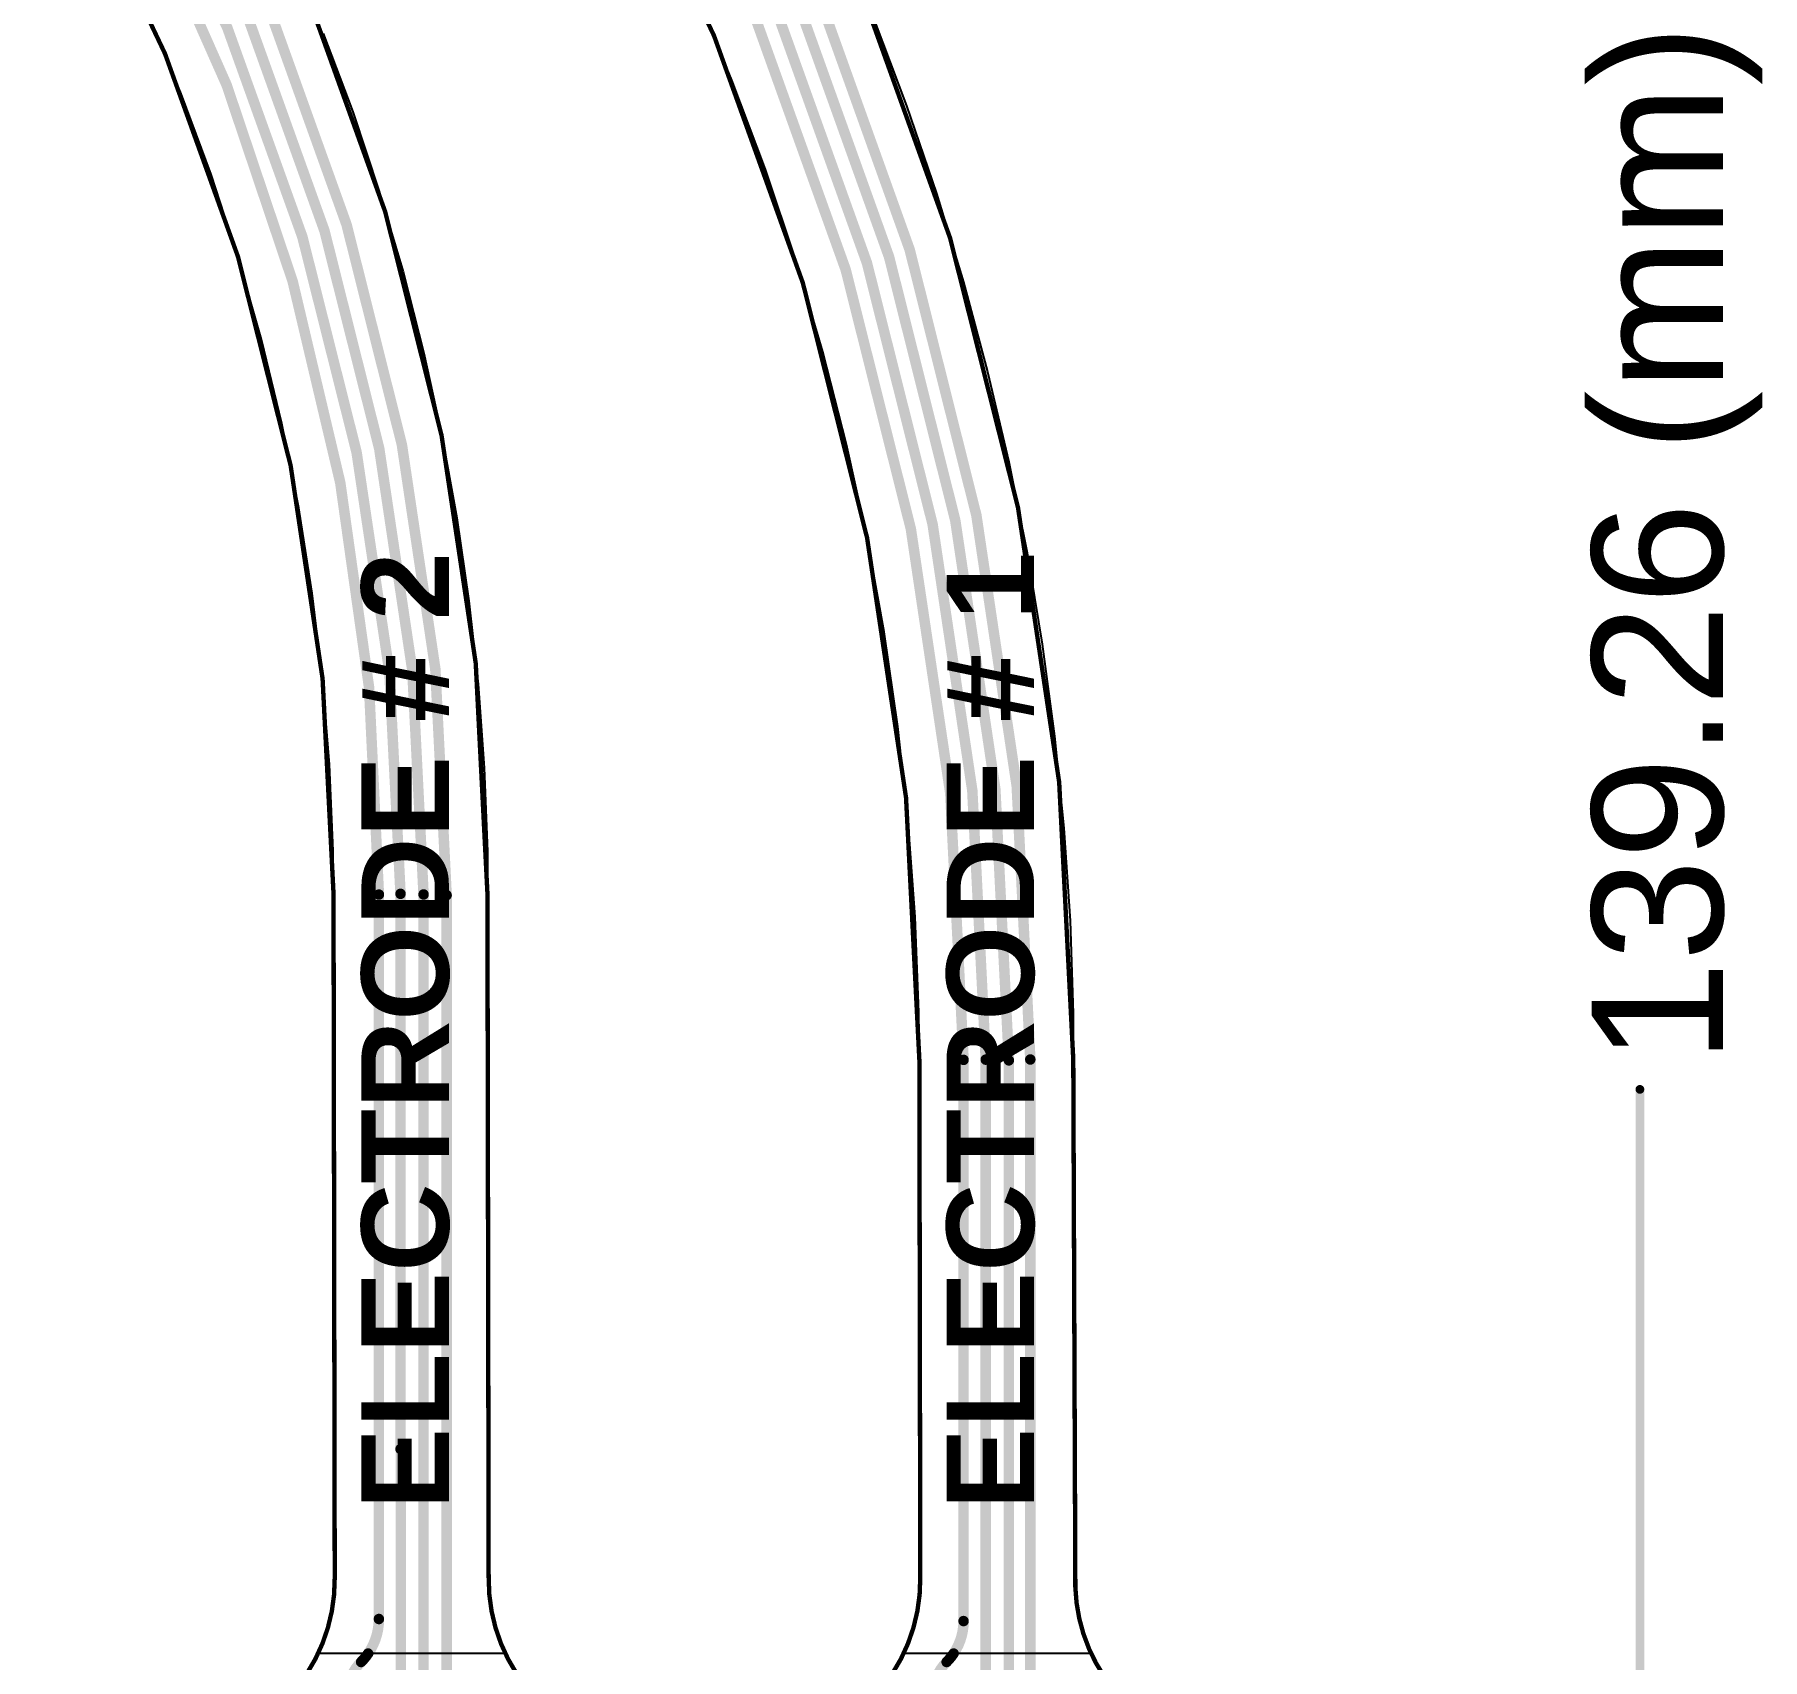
# Model space of a CAD drawing. Header units: inches. Extents: x -4.2 to 12.6, y -6.1 to 3.
# Drawn here: x 3.23 to 5.205, y -4.19 to -2.333 of the extents above; entities that cross this region are included whole.
import ezdxf

# ---------------------------------------------------------------- set-up
doc = ezdxf.new("R2010")
doc.units = ezdxf.units.IN
doc.header["$MEASUREMENT"] = 0
for name, color, linetype in [('Board Outline', 216, 'Continuous'), ('Dimension', 6, 'Continuous'), ('Flex_Ribbon Bottom Coverlay -Flex_Ribbon)', 7, 'Continuous'), ('Flex_Ribbon Top Coverlay -Flex_Ribbon)', 7, 'Continuous'), ('Flex_Ribbon Top Overlay', 2, 'Continuous'), ('Top Layer', 1, 'Continuous')]:
    doc.layers.add(name, color=color, linetype=linetype)
doc.styles.add('Arial', font='', dxfattribs={"height": 0.2})
doc.styles.add('Arial_Bold', font='', dxfattribs={"height": 0.2})
doc.styles.get('Arial').set_extended_font_data('Arial')
doc.styles.get('Arial_Bold').set_extended_font_data('Arial', bold=True)

msp = doc.modelspace()

# ---------------------------------------------------------------- linework, layer by layer
at = {"layer": 'Board Outline'}
for points in [[(1.1756335, -0.2698042, 0.005, 0.005, -0.4137830578576681), (4.4171563, -3.5047678, 0.005, 0.005, 0)], [(1.1768424, -0.4457883, 0.005, 0.005, -0.4136722232397825), (4.2411723, -3.5050754, 0.005, 0.005, 0)], [(1.0575817, -0.6304355, 0.005, 0.005, -0.4137590145945721), (3.7473344, -3.3148612, 0.005, 0.005, 0)], [(1.0576195, -0.8064198, 0.005, 0.005, -0.4137590145945721), (3.5713504, -3.3151722, 0.005, 0.005, 0)], [(3.5713504, -3.3151722, 0.005, 0.005, 0), (3.5727321, -4.0970106, 0.005, 0.005, 0)], [(3.7473344, -3.3148612, 0.005, 0.005, 0), (3.7487166, -4.0969955, 0.005, 0.005, 0)], [(4.2411723, -3.5050754, 0.005, 0.005, 0), (4.242207, -4.0970117, 0.005, 0.005, 0)], [(4.4171563, -3.5047679, 0.005, 0.005, 0), (4.4195162, -4.1077816, 0.005, 0.005, 0)], [(3.5727321, -4.0970106, 0.005, 0.005, -0.2500687460615742), (3.4873551, -4.2614653, 0.005, 0.005, 0)], [(3.8341178, -4.2614658, 0.005, 0.005, -0.2500687460615744), (3.7487408, -4.0970111, 0.005, 0.005, 0)], [(4.242207, -4.0970117, 0.005, 0.005, -0.2500687460615742), (4.15683, -4.2614664, 0.005, 0.005, 0)], [(4.5033614, -4.2613083, 0.005, 0.005, -0.2389334230380067), (4.4195162, -4.1077816, 0.005, 0.005, 0)]]:
    msp.add_lwpolyline(points, format="xyseb", dxfattribs=at)
for points in [[(3.5701004, -3.3151722, 0.0025, 0.0025, 1), (3.5726004, -3.3151722, 0.0025, 0.0025, 1)], [(3.5701004, -3.3151722, 0.0025, 0.0025, 1), (3.5726004, -3.3151722, 0.0025, 0.0025, 1)], [(3.7460844, -3.3148612, 0.0025, 0.0025, 1), (3.7485844, -3.3148612, 0.0025, 0.0025, 1)], [(3.7460844, -3.3148612, 0.0025, 0.0025, 1), (3.7485844, -3.3148612, 0.0025, 0.0025, 1)], [(4.2399223, -3.5050754, 0.0025, 0.0025, 1), (4.2424223, -3.5050754, 0.0025, 0.0025, 1)], [(4.2399223, -3.5050754, 0.0025, 0.0025, 1), (4.2424223, -3.5050754, 0.0025, 0.0025, 1)], [(4.4159063, -3.5047678, 0.0025, 0.0025, 1), (4.4184063, -3.5047678, 0.0025, 0.0025, 1)], [(4.4159063, -3.5047679, 0.0025, 0.0025, 1), (4.4184063, -3.5047679, 0.0025, 0.0025, 1)], [(3.5714821, -4.0970106, 0.0025, 0.0025, 1), (3.5739821, -4.0970106, 0.0025, 0.0025, 1)], [(3.5714821, -4.0970106, 0.0025, 0.0025, 1), (3.5739821, -4.0970106, 0.0025, 0.0025, 1)], [(3.7474666, -4.0969955, 0.0025, 0.0025, 1), (3.7499666, -4.0969955, 0.0025, 0.0025, 1)], [(3.7474908, -4.0970111, 0.0025, 0.0025, 1), (3.7499908, -4.0970111, 0.0025, 0.0025, 1)], [(4.240957, -4.0970117, 0.0025, 0.0025, 1), (4.243457, -4.0970117, 0.0025, 0.0025, 1)], [(4.240957, -4.0970117, 0.0025, 0.0025, 1), (4.243457, -4.0970117, 0.0025, 0.0025, 1)], [(4.4182662, -4.1077816, 0.0025, 0.0025, 1), (4.4207662, -4.1077816, 0.0025, 0.0025, 1)], [(4.4182662, -4.1077816, 0.0025, 0.0025, 1), (4.4207662, -4.1077816, 0.0025, 0.0025, 1)]]:
    msp.add_lwpolyline(points, format="xyseb", close=True, dxfattribs=at)
at = {"layer": 'Dimension'}
msp.add_lwpolyline([(5.065, -5.4828358, 0.01, 0.01, 0), (5.065, -3.5386797, 0.01, 0.01, 0)], format="xyseb", dxfattribs=at)
msp.add_lwpolyline([(5.0625, -3.5386797, 0.005, 0.005, 1), (5.0675, -3.5386797, 0.005, 0.005, 1)], format="xyseb", close=True, dxfattribs=at)
at = {"layer": 'Flex_Ribbon Bottom Coverlay -Flex_Ribbon)'}
for p, q in [((4.026907, -2.3846426), (3.9849603, -2.2837414)), ((3.3971986, -2.4003574), (3.3593447, -2.3093251)), ((4.1891117, -2.3150844), (4.2265758, -2.4141998)), ((3.5596306, -2.3313672), (3.5932779, -2.4211908)), ((4.0652298, -2.4869751), (4.026907, -2.3846426)), ((3.431453, -2.4928043), (3.3971986, -2.4003574)), ((3.5932779, -2.4211908), (3.6237009, -2.512157)), ((4.2265758, -2.4141998), (4.26078, -2.5144869)), ((4.0998801, -2.5906087), (4.0652298, -2.4869751)), ((3.4620552, -2.5865235), (3.431453, -2.4928043)), ((3.6237009, -2.512157), (3.650861, -2.6041501)), ((4.26078, -2.5144869), (4.2916876, -2.6158384)), ((3.488958, -2.6813709), (3.4620552, -2.5865235)), ((3.650861, -2.6041501), (3.6747236, -2.6970532)), ((4.1308138, -2.6954118), (4.0998801, -2.5906087)), ((4.2916876, -2.6158384), (4.3192657, -2.7181461)), ((3.5121202, -2.7772005), (3.488958, -2.6813709)), ((3.6747236, -2.6970532), (3.6952584, -2.7907481)), ((4.1579915, -2.801251), (4.1308138, -2.6954118)), ((4.3192657, -2.7181461), (4.3434848, -2.8213007)), ((3.5315059, -2.8738647), (3.5121202, -2.7772005)), ((3.6952584, -2.7907481), (3.7124392, -2.8851156)), ((4.1813788, -2.9079919), (4.1579915, -2.801251)), ((4.3434848, -2.8213007), (4.364319, -2.9251918)), ((3.5470855, -2.971215), (3.5315059, -2.8738647)), ((3.7124392, -2.8851156), (3.7262442, -2.9800357)), ((4.2009459, -3.0154987), (4.1813788, -2.9079919)), ((4.364319, -2.9251918), (4.381746, -3.0297084)), ((3.558835, -3.0691013), (3.5470855, -2.971215)), ((3.7262442, -2.9800357), (3.7366559, -3.0753877)), ((4.2166678, -3.1236347), (4.2009459, -3.0154987)), ((4.381746, -3.0297084), (4.3957471, -3.1347388)), ((3.5667361, -3.1673732), (3.558835, -3.0691013)), ((3.7366559, -3.0753877), (3.743661, -3.1710504)), ((4.2285247, -3.2322624), (4.2166678, -3.1236347)), ((4.3957471, -3.1347388), (4.4063076, -3.2401708)), ((3.5707769, -3.2658794), (3.5667361, -3.1673732)), ((3.743661, -3.1710504), (3.7472506, -3.2669019)), ((4.2365014, -3.3412438), (4.2285247, -3.2322624)), ((4.4063076, -3.2401708), (4.4134159, -3.3458916)), ((3.5713474, -3.315173), (3.5707769, -3.2658794)), ((3.7472506, -3.2669019), (3.7473354, -3.3148612)), ((3.5713482, -3.3151729), (3.5713474, -3.315173)), ((3.572731, -4.0970105), (3.5713482, -3.3151729)), ((3.7473354, -3.3148612), (3.748742, -4.0970118)), ((4.2405878, -3.4504403), (4.2365014, -3.3412438)), ((4.4134159, -3.3458916), (4.4170646, -3.4517883)), ((4.2411704, -3.5050758), (4.2405878, -3.4504403)), ((4.4170646, -3.4517883), (4.4171572, -3.504768)), ((4.2422059, -4.0970116), (4.2411703, -3.5050758)), ((4.2411703, -3.5050758), (4.2411704, -3.5050758)), ((4.4171572, -3.504768), (4.4195172, -4.1077819)), ((3.5702489, -4.1304613), (3.5725386, -4.1082018)), ((3.5725386, -4.1082018), (3.572731, -4.0970105)), ((3.748742, -4.0970118), (3.7487419, -4.0970118)), ((3.7487419, -4.0970118), (3.7489352, -4.1082192)), ((3.7489352, -4.1082192), (3.7512321, -4.13051)), ((4.2397238, -4.1304619), (4.2420135, -4.1082027)), ((4.2420135, -4.1082027), (4.2422059, -4.0970116)), ((4.4195172, -4.1077819), (4.4195167, -4.107782)), ((4.4195167, -4.107782), (4.4200699, -4.117608)), ((4.4200699, -4.117608), (4.4226702, -4.1371123)), ((3.5654473, -4.152317), (3.5702489, -4.1304613)), ((3.7512321, -4.13051), (3.7560478, -4.1523953)), ((4.2349225, -4.1523174), (4.2397238, -4.1304619)), ((4.4226702, -4.1371123), (4.4272381, -4.1562515)), ((3.5581961, -4.1734865), (3.5654473, -4.152317)), ((3.7560478, -4.1523953), (3.7633199, -4.1735913)), ((4.2276714, -4.1734866), (4.2349225, -4.1523174)), ((4.4272381, -4.1562515), (4.4337263, -4.1748279)), ((3.5536799, -4.183728), (3.5581961, -4.1734865)), ((3.55368, -4.183728), (3.5536799, -4.183728)), ((3.7678488, -4.1838446), (3.55368, -4.183728)), ((3.7633199, -4.1735913), (3.7678488, -4.1838446)), ((4.2231553, -4.183728), (4.2276714, -4.1734866)), ((4.2231554, -4.183728), (4.2231553, -4.183728)), ((4.4376703, -4.1838447), (4.2231554, -4.183728)), ((4.4337263, -4.1748279), (4.4376703, -4.1838447))]:
    msp.add_line(p, q, dxfattribs=at)
at = {"layer": 'Flex_Ribbon Top Coverlay -Flex_Ribbon)'}
for p, q in [((4.026907, -2.3846426), (3.9849603, -2.2837414)), ((3.3971986, -2.4003574), (3.3593447, -2.3093251)), ((4.1891117, -2.3150844), (4.2265758, -2.4141998)), ((3.5596306, -2.3313672), (3.5932779, -2.4211908)), ((4.0652298, -2.4869751), (4.026907, -2.3846426)), ((3.431453, -2.4928043), (3.3971986, -2.4003574)), ((3.5932779, -2.4211908), (3.6237009, -2.512157)), ((4.2265758, -2.4141998), (4.26078, -2.5144869)), ((4.0998801, -2.5906087), (4.0652298, -2.4869751)), ((3.4620552, -2.5865235), (3.431453, -2.4928043)), ((3.6237009, -2.512157), (3.650861, -2.6041501)), ((4.26078, -2.5144869), (4.2916876, -2.6158384)), ((3.488958, -2.6813709), (3.4620552, -2.5865235)), ((3.650861, -2.6041501), (3.6747236, -2.6970532)), ((4.1308138, -2.6954118), (4.0998801, -2.5906087)), ((4.2916876, -2.6158384), (4.3192657, -2.7181461)), ((3.5121202, -2.7772005), (3.488958, -2.6813709)), ((3.6747236, -2.6970532), (3.6952584, -2.7907481)), ((4.1579915, -2.801251), (4.1308138, -2.6954118)), ((4.3192657, -2.7181461), (4.3434848, -2.8213007)), ((3.5315059, -2.8738647), (3.5121202, -2.7772005)), ((3.6952584, -2.7907481), (3.7124392, -2.8851156)), ((4.1813788, -2.9079919), (4.1579915, -2.801251)), ((4.3434848, -2.8213007), (4.364319, -2.9251918)), ((3.5470855, -2.971215), (3.5315059, -2.8738647)), ((3.7124392, -2.8851156), (3.7262442, -2.9800357)), ((4.2009459, -3.0154987), (4.1813788, -2.9079919)), ((4.364319, -2.9251918), (4.381746, -3.0297084)), ((3.558835, -3.0691013), (3.5470855, -2.971215)), ((3.7262442, -2.9800357), (3.7366559, -3.0753877)), ((4.2166678, -3.1236347), (4.2009459, -3.0154987)), ((4.381746, -3.0297084), (4.3957471, -3.1347388)), ((3.5667361, -3.1673732), (3.558835, -3.0691013)), ((3.7366559, -3.0753877), (3.743661, -3.1710504)), ((4.2285247, -3.2322624), (4.2166678, -3.1236347)), ((4.3957471, -3.1347388), (4.4063076, -3.2401708)), ((3.5707769, -3.2658794), (3.5667361, -3.1673732)), ((3.743661, -3.1710504), (3.7472506, -3.2669019)), ((4.2365014, -3.3412438), (4.2285247, -3.2322624)), ((4.4063076, -3.2401708), (4.4134159, -3.3458916)), ((3.5713474, -3.315173), (3.5707769, -3.2658794)), ((3.7472506, -3.2669019), (3.7473354, -3.3148612)), ((3.5713482, -3.3151729), (3.5713474, -3.315173)), ((3.572731, -4.0970105), (3.5713482, -3.3151729)), ((3.7473354, -3.3148612), (3.748742, -4.0970118)), ((4.2405878, -3.4504403), (4.2365014, -3.3412438)), ((4.4134159, -3.3458916), (4.4170646, -3.4517883)), ((4.2411704, -3.5050758), (4.2405878, -3.4504403)), ((4.4170646, -3.4517883), (4.4171572, -3.504768)), ((4.2422059, -4.0970116), (4.2411703, -3.5050758)), ((4.2411703, -3.5050758), (4.2411704, -3.5050758)), ((4.4171572, -3.504768), (4.4195172, -4.1077819)), ((3.5702489, -4.1304613), (3.5725386, -4.1082018)), ((3.5725386, -4.1082018), (3.572731, -4.0970105)), ((3.748742, -4.0970118), (3.7487419, -4.0970118)), ((3.7487419, -4.0970118), (3.7489352, -4.1082192)), ((3.7489352, -4.1082192), (3.7512321, -4.13051)), ((4.2397238, -4.1304619), (4.2420135, -4.1082027)), ((4.2420135, -4.1082027), (4.2422059, -4.0970116)), ((4.4195172, -4.1077819), (4.4195167, -4.107782)), ((4.4195167, -4.107782), (4.4200699, -4.117608)), ((4.4200699, -4.117608), (4.4226702, -4.1371123)), ((3.5654473, -4.152317), (3.5702489, -4.1304613)), ((3.7512321, -4.13051), (3.7560478, -4.1523953)), ((4.2349225, -4.1523174), (4.2397238, -4.1304619)), ((4.4226702, -4.1371123), (4.4272381, -4.1562515)), ((3.5581961, -4.1734865), (3.5654473, -4.152317)), ((3.7560478, -4.1523953), (3.7633199, -4.1735913)), ((4.2276714, -4.1734866), (4.2349225, -4.1523174)), ((4.4272381, -4.1562515), (4.4337263, -4.1748279)), ((3.5536799, -4.183728), (3.5581961, -4.1734865)), ((3.55368, -4.183728), (3.5536799, -4.183728)), ((3.7678488, -4.1838446), (3.55368, -4.183728)), ((3.7633199, -4.1735913), (3.7678488, -4.1838446)), ((4.2231553, -4.183728), (4.2276714, -4.1734866)), ((4.2231554, -4.183728), (4.2231553, -4.183728)), ((4.4376703, -4.1838447), (4.2231554, -4.183728)), ((4.4337263, -4.1748279), (4.4376703, -4.1838447))]:
    msp.add_line(p, q, dxfattribs=at)
at = {"layer": 'Top Layer'}
for points in [[(1.1767548, -0.3171135, 0.012, 0.012, -0.4142135531895799), (4.3680327, -3.5045065, 0.012, 0.012, 0)], [(1.1767548, -0.3431134, 0.012, 0.012, -0.4142135623730951), (4.3434664, -3.5055292, 0.012, 0.012, 0)], [(1.1767548, -0.3691135, 0.012, 0.012, -0.4142094368040733), (4.317068, -3.5046789, 0.012, 0.012, 0)], [(1.1767548, -0.3951135, 0.012, 0.012, -0.4142135529626269), (4.2917287, -3.5049737, 0.012, 0.012, 0)], [(1.0577548, -0.6781135, 0.012, 0.012, -0.4142135401902004), (3.7006592, -3.3166301, 0.012, 0.012, 0)], [(1.0577547, -0.7041133, 0.012, 0.012, -0.4142135623730951), (3.6742856, -3.3158474, 0.012, 0.012, 0)], [(1.0577634, -0.7301133, 0.012, 0.012, -0.4142125882663787), (3.6479596, -3.3151133, 0.012, 0.012, 0)], [(1.0577548, -0.7561134, 0.012, 0.012, -0.4142135738023519), (3.6232216, -3.3159647, 0.012, 0.012, 0)], [(3.6232216, -4.1442401, 0.012, 0.012, 0), (3.6232216, -3.3159646, 0.012, 0.012, 0)], [(3.6479596, -3.95, 0.012, 0.012, 0), (3.6479596, -3.3151134, 0.012, 0.012, 0)], [(3.6742856, -4.4610382, 0.012, 0.012, 0), (3.6742856, -3.3158473, 0.012, 0.012, 0)], [(3.7006592, -4.465832, 0.012, 0.012, 0), (3.7006592, -3.31663, 0.012, 0.012, 0)], [(4.2917288, -4.1465775, 0.012, 0.012, 0), (4.2917288, -3.5049736, 0.012, 0.012, 0)], [(4.317068, -4.2026485, 0.012, 0.012, 0), (4.317068, -3.5046788, 0.012, 0.012, 0)], [(4.3434664, -4.4613334, 0.012, 0.012, 0), (4.3434664, -3.5055291, 0.012, 0.012, 0)], [(4.3680328, -4.4679344, 0.012, 0.012, 0), (4.3680328, -3.5045064, 0.012, 0.012, 0)], [(3.6482795, -4.2028837, 0.012, 0.012, 0), (3.6482795, -3.95, 0.012, 0.012, 0)], [(3.6232216, -4.1442402, 0.012, 0.012, -0.1522699794383035), (3.6109105, -4.1837281, 0.012, 0.012, 0)], [(4.2917288, -4.1465775, 0.012, 0.012, -0.1501174683330178), (4.2803178, -4.183728, 0.012, 0.012, 0)], [(3.5871505, -4.2313235, 0.012, 0.012, -0.198912367379658), (3.6028701, -4.193373, 0.012, 0.012, 0)], [(3.6108298, -4.1838447, 0.012, 0.012, -0.04475971097151932), (3.6028701, -4.193373, 0.012, 0.012, 0)], [(3.6109105, -4.1837281, 0.012, 0.012, -0.0005101969153248091), (3.6108298, -4.1838447, 0.012, 0.012, 0)], [(4.2566254, -4.2313246, 0.012, 0.012, -0.198912367379658), (4.272345, -4.1933741, 0.012, 0.012, 0)], [(4.2802384, -4.1838447, 0.012, 0.012, -0.04684594636366497), (4.272345, -4.1933741, 0.012, 0.012, 0)], [(4.2803178, -4.183728, 0.012, 0.012, -0.0005329888764212964), (4.2802384, -4.1838447, 0.012, 0.012, 0)]]:
    msp.add_lwpolyline(points, format="xyseb", dxfattribs=at)
for points in [[(3.6202216, -3.3159646, 0.006, 0.006, 1), (3.6262216, -3.3159646, 0.006, 0.006, 1)], [(3.6202216, -3.3159647, 0.006, 0.006, 1), (3.6262216, -3.3159647, 0.006, 0.006, 1)], [(3.6449596, -3.3151133, 0.006, 0.006, 1), (3.6509596, -3.3151133, 0.006, 0.006, 1)], [(3.6449596, -3.3151134, 0.006, 0.006, 1), (3.6509596, -3.3151134, 0.006, 0.006, 1)], [(3.6712856, -3.3158473, 0.006, 0.006, 1), (3.6772856, -3.3158473, 0.006, 0.006, 1)], [(3.6712856, -3.3158474, 0.006, 0.006, 1), (3.6772856, -3.3158474, 0.006, 0.006, 1)], [(3.6976592, -3.31663, 0.006, 0.006, 1), (3.7036592, -3.31663, 0.006, 0.006, 1)], [(3.6976592, -3.3166301, 0.006, 0.006, 1), (3.7036592, -3.3166301, 0.006, 0.006, 1)], [(4.2887287, -3.5049737, 0.006, 0.006, 1), (4.2947287, -3.5049737, 0.006, 0.006, 1)], [(4.2887288, -3.5049736, 0.006, 0.006, 1), (4.2947288, -3.5049736, 0.006, 0.006, 1)], [(4.314068, -3.5046788, 0.006, 0.006, 1), (4.320068, -3.5046788, 0.006, 0.006, 1)], [(4.314068, -3.5046789, 0.006, 0.006, 1), (4.320068, -3.5046789, 0.006, 0.006, 1)], [(4.3404664, -3.5055291, 0.006, 0.006, 1), (4.3464664, -3.5055291, 0.006, 0.006, 1)], [(4.3404664, -3.5055292, 0.006, 0.006, 1), (4.3464664, -3.5055292, 0.006, 0.006, 1)], [(4.3650327, -3.5045065, 0.006, 0.006, 1), (4.3710327, -3.5045065, 0.006, 0.006, 1)], [(4.3650328, -3.5045064, 0.006, 0.006, 1), (4.3710328, -3.5045064, 0.006, 0.006, 1)], [(3.6449596, -3.95, 0.006, 0.006, 1), (3.6509596, -3.95, 0.006, 0.006, 1)], [(3.6452795, -3.95, 0.006, 0.006, 1), (3.6512795, -3.95, 0.006, 0.006, 1)], [(3.6202216, -4.1442401, 0.006, 0.006, 1), (3.6262216, -4.1442401, 0.006, 0.006, 1)], [(3.6202216, -4.1442402, 0.006, 0.006, 1), (3.6262216, -4.1442402, 0.006, 0.006, 1)], [(4.2887288, -4.1465775, 0.006, 0.006, 1), (4.2947288, -4.1465775, 0.006, 0.006, 1)], [(4.2887288, -4.1465775, 0.006, 0.006, 1), (4.2947288, -4.1465775, 0.006, 0.006, 1)], [(3.5998701, -4.193373, 0.006, 0.006, 1), (3.6058701, -4.193373, 0.006, 0.006, 1)], [(3.5998701, -4.193373, 0.006, 0.006, 1), (3.6058701, -4.193373, 0.006, 0.006, 1)], [(3.6078298, -4.1838447, 0.006, 0.006, 1), (3.6138298, -4.1838447, 0.006, 0.006, 1)], [(3.6078298, -4.1838447, 0.006, 0.006, 1), (3.6138298, -4.1838447, 0.006, 0.006, 1)], [(3.6079105, -4.1837281, 0.006, 0.006, 1), (3.6139105, -4.1837281, 0.006, 0.006, 1)], [(3.6079105, -4.1837281, 0.006, 0.006, 1), (3.6139105, -4.1837281, 0.006, 0.006, 1)], [(4.269345, -4.1933741, 0.006, 0.006, 1), (4.275345, -4.1933741, 0.006, 0.006, 1)], [(4.269345, -4.1933741, 0.006, 0.006, 1), (4.275345, -4.1933741, 0.006, 0.006, 1)], [(4.2772384, -4.1838447, 0.006, 0.006, 1), (4.2832384, -4.1838447, 0.006, 0.006, 1)], [(4.2772384, -4.1838447, 0.006, 0.006, 1), (4.2832384, -4.1838447, 0.006, 0.006, 1)], [(4.2773178, -4.183728, 0.006, 0.006, 1), (4.2833178, -4.183728, 0.006, 0.006, 1)], [(4.2773178, -4.183728, 0.006, 0.006, 1), (4.2833178, -4.183728, 0.006, 0.006, 1)]]:
    msp.add_lwpolyline(points, format="xyseb", close=True, dxfattribs=at)

# ---------------------------------------------------------------- texts
at = {"layer": 'Dimension', "style": 'Arial'}
msp.add_text('139.26 (mm)', height=0.15, rotation=90, dxfattribs=at).set_placement((5.1599757, -3.5086797))
at = {"layer": 'Flex_Ribbon Top Overlay', "style": 'Arial_Bold'}
for s, p in [('ELECTRODE # 2', (3.7032095, -4.0189762)), ('ELECTRODE # 1', (4.3722687, -4.0189765))]:
    msp.add_text(s, height=0.1, rotation=90, dxfattribs=at).set_placement(p)

doc.saveas('drawing.dxf')
